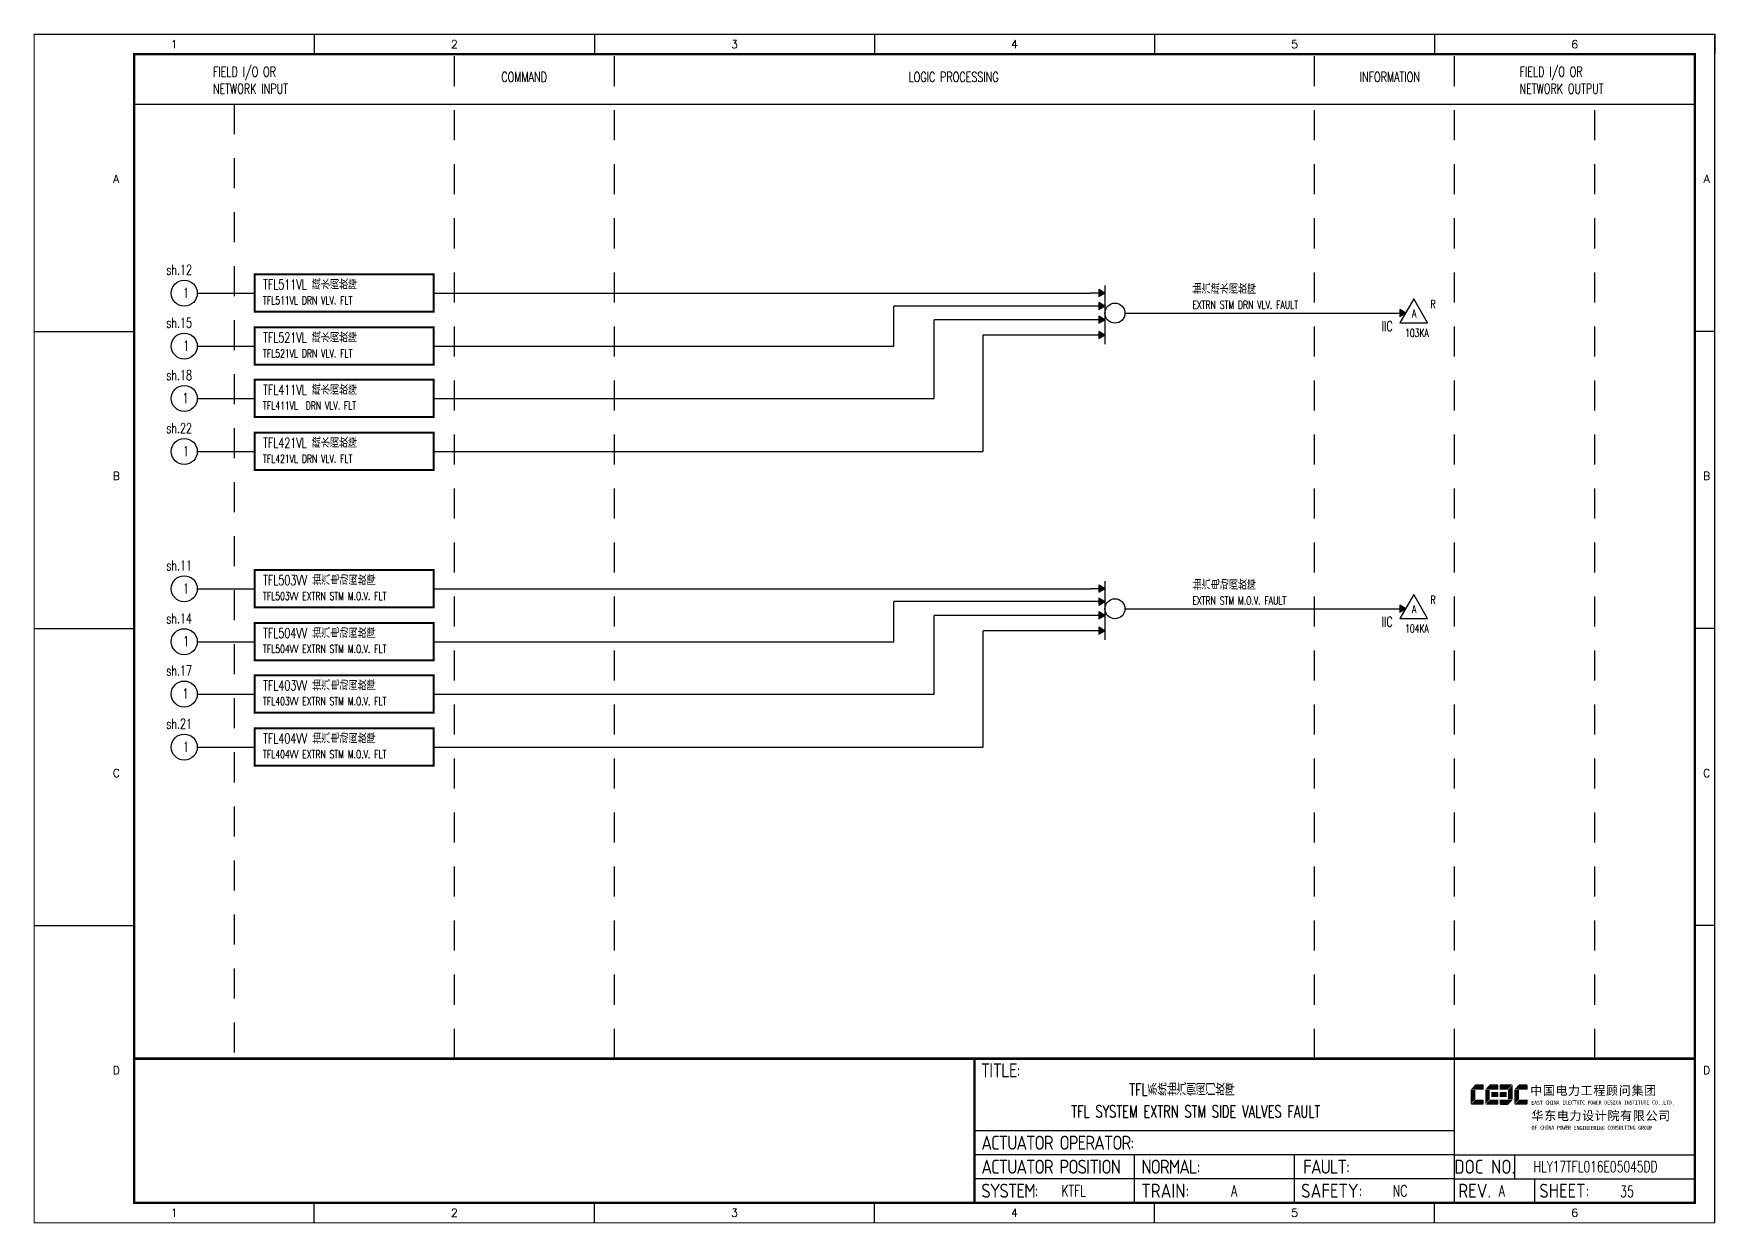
# Model space of a CAD drawing. Header units: millimetres. Extents: x 6586 to 9951, y 1074 to 5865.
# Drawn here: x 7286.9 to 7707.2, y 3187.9 to 3485.2 of the extents above; entities that cross this region are included whole.
import ezdxf
from ezdxf.enums import TextEntityAlignment as Align

# ---------------------------------------------------------------- set-up
doc = ezdxf.new("R2010")
doc.units = ezdxf.units.MM
doc.linetypes.add('JIS_02_0.7', pattern=[1.35, 0.75, -0.6])
for name, color, linetype in [('BORDER', 1, 'Continuous'), ('MLINE', 6, 'Continuous'), ('TITLE', 1, 'Continuous'), ('TK', 7, 'Continuous'), ('图框_外框线', 7, 'Continuous'), ('图框_标题栏文字', 6, 'Continuous')]:
    doc.layers.add(name, color=color, linetype=linetype)
doc.styles.add('ecepdi', font='simhei.ttf', dxfattribs={"width": 0.9})
doc.styles.get("Standard").update_dxf_attribs({"font": 'romans.shx', "width": 0.7, "bigfont": '@0hztxta.shx'})
doc.styles.add('工程字', font='gbenor.shx', dxfattribs={"bigfont": 'gbcbig.shx'})

# ---------------------------------------------------------------- blocks, each defined once
blk = doc.blocks.new('A$C1E0003F3')
h = blk.add_hatch(color=152)
edge = h.paths.add_edge_path()
edge.add_ellipse((5.15, 4.41), major_axis=(0, 0.211), ratio=0.769231, start_angle=-90, end_angle=0)
edge.add_line((5.15, 4.62), (3.22, 4.62))
edge.add_line((3.22, 4.62), (2.09, 3.35))
edge.add_line((2.09, 3.35), (5.32, 3.35))
edge.add_line((5.32, 3.35), (5.32, 4.41))
h.paths.add_polyline_path([(3.22, 3.23), (2.09, 3.23), (2.09, -0.36), (3.22, 0.91)])
edge = h.paths.add_edge_path()
edge.add_line((5.32, 0.81), (3.27, 0.81))
edge.add_line((3.27, 0.81), (2.13, -0.46))
edge.add_line((2.13, -0.46), (5.15, -0.46))
edge.add_ellipse((5.15, -0.25), major_axis=(0, 0.211), ratio=0.769231, start_angle=180, end_angle=270)
edge.add_line((5.32, -0.25), (5.32, 0.81))
h = blk.add_hatch(color=152)
edge = h.paths.add_edge_path()
edge.add_ellipse((8.78, 4.41), major_axis=(0, 0.211), ratio=0.769231, start_angle=-90, end_angle=0)
edge.add_line((8.78, 4.62), (6.84, 4.62))
edge.add_line((6.84, 4.62), (5.71, 3.35))
edge.add_line((5.71, 3.35), (8.94, 3.35))
edge.add_line((8.94, 3.35), (8.94, 4.41))
h.paths.add_polyline_path([(6.84, 3.23), (5.71, 3.23), (5.71, -0.36), (6.84, 0.91)])
edge = h.paths.add_edge_path()
edge.add_ellipse((8.78, 2.49), major_axis=(0, 0.211), ratio=0.769231, start_angle=-90, end_angle=0)
edge.add_line((8.78, 2.7), (7.22, 2.7))
edge.add_line((7.22, 2.7), (7.22, 1.44))
edge.add_line((7.22, 1.44), (8.78, 1.44))
edge.add_ellipse((8.78, 1.65), major_axis=(0, 0.211), ratio=0.769231, start_angle=180, end_angle=270)
edge.add_line((8.94, 1.65), (8.94, 2.49))
edge = h.paths.add_edge_path()
edge.add_line((8.94, 0.81), (6.89, 0.81))
edge.add_line((6.89, 0.81), (5.75, -0.46))
edge.add_line((5.75, -0.46), (8.78, -0.46))
edge.add_ellipse((8.78, -0.25), major_axis=(0, 0.211), ratio=0.769231, start_angle=180, end_angle=270)
edge.add_line((8.94, -0.25), (8.94, 0.81))
h = blk.add_hatch(color=1)
edge = h.paths.add_edge_path()
edge.add_line((12.48, 4.62), (9.46, 4.62))
edge.add_ellipse((9.46, 4.41), major_axis=(0, 0.211), ratio=0.769231, start_angle=0, end_angle=90)
edge.add_line((9.3, 4.41), (9.3, 3.35))
edge.add_line((9.3, 3.35), (11.35, 3.35))
edge.add_line((11.35, 3.35), (12.48, 4.62))
h.paths.add_polyline_path([(12.57, 4.56), (11.38, 3.23), (11.38, 0.93), (12.57, 0.93)])
edge = h.paths.add_edge_path()
edge.add_line((11.03, 2.7), (9.46, 2.7))
edge.add_ellipse((9.46, 2.49), major_axis=(0, 0.211), ratio=0.769231, start_angle=0, end_angle=90)
edge.add_line((9.3, 2.49), (9.3, 1.65))
edge.add_ellipse((9.46, 1.65), major_axis=(0, 0.211), ratio=0.769231, start_angle=90, end_angle=180)
edge.add_line((9.46, 1.44), (11.03, 1.44))
edge.add_line((11.03, 1.44), (11.03, 2.7))
h = blk.add_hatch(color=152)
edge = h.paths.add_edge_path()
edge.add_ellipse((16.11, 4.41), major_axis=(0, 0.211), ratio=0.769231, start_angle=-90, end_angle=0)
edge.add_line((16.11, 4.62), (14.14, 4.62))
edge.add_line((14.14, 4.62), (13, 3.35))
edge.add_line((13, 3.35), (16.27, 3.35))
edge.add_line((16.27, 3.35), (16.27, 4.41))
h.paths.add_polyline_path([(14.14, 3.23), (13, 3.23), (13, -0.36), (14.14, 0.91)])
edge = h.paths.add_edge_path()
edge.add_line((16.27, 0.81), (14.18, 0.81))
edge.add_line((14.18, 0.81), (13.04, -0.46))
edge.add_line((13.04, -0.46), (16.03, -0.46))
edge.add_ellipse((16.03, -0.15), major_axis=(0, 0.316), ratio=0.769231, start_angle=180, end_angle=270)
edge.add_line((16.27, -0.15), (16.27, 0.81))
h = blk.add_hatch(color=1)
edge = h.paths.add_edge_path()
edge.add_line((12.58, 0.79), (9.3, 0.79))
edge.add_line((9.3, 0.79), (9.3, -0.27))
edge.add_ellipse((9.46, -0.27), major_axis=(0, 0.211), ratio=0.769231, start_angle=90, end_angle=180)
edge.add_line((9.46, -0.48), (11.43, -0.48))
edge.add_line((11.43, -0.48), (12.58, 0.79))
at = {"layer": 'TITLE', "color": 7, "style": 'ecepdi'}
for s, p in [('中', (16.92, 1.94)), ('国', (20.09, 2)), ('电', (23.25, 1.99)), ('力', (26.39, 1.96)), ('程', (32.71, 1.98)), ('顾', (35.9, 1.98)), ('问', (39.09, 1.94)), ('集', (42.26, 1.98)), ('团', (45.42, 2.01)), ('工', (29.53, 1.95)), ('华', (17.24, -4.31)), ('东', (20.45, -4.29)), ('电', (23.62, -4.35)), ('力', (26.75, -4.32)), ('设', (29.92, -4.3)), ('计', (33.05, -4.31)), ('院', (36.26, -4.29)), ('有', (39.41, -4.29)), ('限', (42.57, -4.32)), ('公', (45.78, -4.38)), ('司', (48.91, -4.35))]:
    blk.add_text(s, height=2.2, dxfattribs=at).set_placement(p)
at = {"layer": 'TITLE', "color": 7, "style": 'ecepdi', "width": 0.975}
for s, p in [('E', (17.58, 0.02)), ('A', (18.29, 0.03)), ('S', (19, 0.03)), ('T', (19.7, 0.03)), ('C', (21.1, 0.09)), ('H', (21.77, 0.09)), ('I', (22.46, 0.09)), ('N', (23.17, 0.1)), ('A', (23.86, 0.1)), ('E', (25.35, 0.09)), ('L', (26.05, 0.11)), ('E', (26.76, 0.1)), ('C', (27.46, 0.12)), ('T', (28.18, 0.11)), ('R', (28.87, 0.1)), ('I', (29.57, 0.11)), ('C', (30.28, 0.1)), ('P', (31.64, 0.09)), ('O', (32.32, 0.08)), ('W', (33.03, 0.08)), ('E', (33.72, 0.08)), ('R', (34.42, 0.09)), ('D', (35.81, 0.1)), ('E', (36.52, 0.1)), ('S', (37.2, 0.1)), ('I', (37.91, 0.09)), ('G', (38.68, 0.11)), ('N', (39.38, 0.09)), ('I', (40.72, 0.07)), ('N', (41.43, 0.08)), ('S', (42.14, 0.08)), ('T', (42.83, 0.08)), ('I', (43.52, 0.09)), ('T', (44.22, 0.07)), ('U', (44.93, 0.07)), ('T', (45.63, 0.08)), ('E', (46.34, 0.09)), ('C', (47.76, 0.11)), ('O', (48.48, 0.1)), ('L', (50.56, 0.1)), ('T', (51.27, 0.1)), ('D', (51.96, 0.1)), ('.', (49.23, 0.1)), (',', (49.87, 0.1)), ('.', (52.72, 0.11)), ('O', (17.67, -6.18)), ('OF', (18.01, -6.2)), ('F', (18.37, -6.2)), ('C', (19.8, -6.19)), ('H', (20.47, -6.19)), ('I', (21.15, -6.19)), ('N', (21.87, -6.18)), ('A', (22.56, -6.18)), ('P', (23.98, -6.2)), ('O', (24.66, -6.21)), ('W', (25.36, -6.21)), ('E', (26.06, -6.21)), ('R', (26.75, -6.2)), ('E', (28.19, -6.24)), ('N', (28.91, -6.27)), ('G', (29.62, -6.26)), ('I', (30.32, -6.27)), ('N', (31.02, -6.27)), ('E', (31.7, -6.28)), ('E', (32.41, -6.27)), ('R', (33.1, -6.24)), ('I', (33.81, -6.24)), ('N', (34.51, -6.26)), ('G', (35.2, -6.24)), ('C', (36.61, -6.19)), ('O', (37.3, -6.21)), ('N', (38, -6.2)), ('S', (38.71, -6.21)), ('U', (39.41, -6.18)), ('L', (40.11, -6.18)), ('T', (40.81, -6.19)), ('I', (41.51, -6.21)), ('N', (42.2, -6.21)), ('G', (42.91, -6.17)), ('G', (44.29, -6.2)), ('R', (45, -6.21)), ('O', (45.69, -6.22)), ('U', (46.39, -6.2)), ('P', (47.1, -6.23))]:
    blk.add_text(s, height=1, dxfattribs=at).set_placement(p, align=Align.MIDDLE_CENTER)
blk = doc.blocks.new('A$C57484896')
for p, q in [((70, 297), (70, 292)), ((140, 297), (140, 292)), ((210, 297), (210, 292)), ((280, 297), (280, 292)), ((350, 297), (350, 292)), ((420, 297), (420, 292)), ((0, 222.75), (25, 222.75)), ((420, 222.75), (415, 222.75)), ((0, 148.5), (25, 148.5)), ((420, 148.5), (415, 148.5)), ((0, 74.25), (25, 74.25)), ((420, 74.25), (415, 74.25)), ((70, 0), (70, 5)), ((140, 0), (140, 5)), ((210, 0), (210, 5)), ((280, 0), (280, 5)), ((350, 0), (350, 5))]:
    blk.add_line(p, q)
at = {"layer": 'MLINE', "linetype": 'JIS_02_0.7', "ltscale": 10}
for p, q in [((105, 41), (105, 292)), ((145, 41), (145, 292)), ((320, 41), (320, 292)), ((355, 41), (355, 292)), ((50, 279.56), (50, 41)), ((390, 41), (390, 279.56))]:
    blk.add_line(p, q, dxfattribs=at)
at = {"layer": 'MLINE'}
blk.add_line((25, 279.56), (415, 279.56), dxfattribs=at)
at = {"layer": '图框_外框线'}
for p, q in [((355, 5), (355, 41)), ((355, 23), (235, 23)), ((355, 17), (235, 17)), ((275, 11), (275, 17)), ((315, 11), (315, 17)), ((355, 17), (415, 17)), ((370, 11), (370, 17)), ((355, 11), (235, 11)), ((355, 11), (235, 11)), ((275, 5), (275, 11)), ((315, 5), (315, 11)), ((355, 11), (415, 11)), ((375, 5), (375, 11))]:
    blk.add_line(p, q, dxfattribs=at)
for points, const_width in [([(0, 0), (420, 0), (420, 297), (0, 297)], 0.3), ([(25, 5), (415, 5), (415, 292), (25, 292)], 0.6)]:
    blk.add_lwpolyline(points, close=True, dxfattribs=dict(at, const_width=const_width))
at = {"layer": '图框_外框线', "const_width": 0.6}
blk.add_lwpolyline([(235, 41), (25, 41)], dxfattribs=at)
at = {"layer": '图框_外框线'}
blk.add_lwpolyline([(415, 41, 0.6, 0.6, 0), (235, 41, 0.6, 0.6, 0), (235, 5, 0, 0, 0)], format="xyseb", dxfattribs=at)
blk.add_blockref('A$C1E0003F3', (356.94, 29.95))
at = {"layer": 'MLINE', "char_height": 2.5, "width": 31.8959, "attachment_point": 1}
for s, insert in [('FIELD I/O OR', (44.67, 288.89)), ('COMMAND', (116.74, 287.58)), ('LOGIC PROCESSING', (218.52, 287.58)), ('INFORMATION', (331.25, 287.58)), ('FIELD I/O OR', (371.22, 288.89)), ('NETWORK INPUT', (44.67, 284.64)), ('NETWORK OUTPUT', (371.22, 284.64))]:
    blk.add_mtext(s, dxfattribs=dict(at, insert=insert))
at = {"layer": 'TK', "color": 3}
for s, p in [('1', (35, 294.5)), ('2', (105, 294.5)), ('3', (175, 294.5)), ('4', (245, 294.5)), ('5', (315, 294.5)), ('6', (385, 294.5)), ('1', (35, 2.5)), ('2', (105, 2.5)), ('3', (175, 2.5)), ('4', (245, 2.5)), ('5', (315, 2.5)), ('6', (385, 2.5))]:
    blk.add_text(s, height=2, dxfattribs=at).set_placement(p, align=Align.MIDDLE)
for s, p in [('A', (20.5, 259.88)), ('A', (418, 259.88)), ('B', (20.5, 185.62)), ('B', (418, 185.62)), ('C', (20.5, 111.38)), ('C', (418, 111.38)), ('D', (20.5, 37.12)), ('D', (418, 37.12))]:
    blk.add_text(s, height=2, dxfattribs=at).set_placement(p, align=Align.CENTER)
at = {"layer": '图框_标题栏文字', "char_height": 3.5, "style": '工程字'}
for s, insert, width, attachment_point in [('{\\T0.9; TITLE:}', (234.86, 38.09), 14.2249, 4), ('{\\T0.9; ACTUATOR OPERATOR:}', (235, 20), 40, 4), ('{\\T0.9; ACTUATOR POSITION}', (235, 14), 45, 4), ('{\\T0.9; NORMAL:}', (275, 14), 18.2557, 4), ('{\\T0.9; FAULT:}', (315.44, 14), 15, 4), ('DOC NO.', (362.5, 14), 15, 5), ('{\\T0.9; SYSTEM:}', (235, 8), 17.9526, 4), ('{\\T0.9; }TRAIN: ', (275, 8), 17.6638, 4), ('SAFETY:', (324.3, 8), 22.3993, 5), ('REV.', (360, 8), 10, 5), ('SHEET:', (382.42, 8), 20, 5)]:
    blk.add_mtext(s, dxfattribs=dict(at, insert=insert, width=width, attachment_point=attachment_point))

msp = doc.modelspace()

# ---------------------------------------------------------------- hatches: boundary and pattern name
for points in [[(7629.8, 3415.35), (7628.3, 3416.22), (7628.3, 3414.48)], [(7629.8, 3341.48), (7628.3, 3342.34), (7628.3, 3340.61)]]:
    msp.add_hatch(color=256).paths.add_polyline_path(points)
at = {"layer": 'BORDER'}
for points in [[(7554.64, 3420.35), (7553.14, 3421.22), (7553.14, 3419.49)], [(7554.64, 3417.12), (7553.14, 3417.99), (7553.14, 3416.25)], [(7554.64, 3413.69), (7553.14, 3414.56), (7553.14, 3412.82)], [(7554.64, 3409.85), (7553.14, 3410.72), (7553.14, 3408.99)], [(7554.64, 3346.48), (7553.14, 3347.35), (7553.14, 3345.62)], [(7554.64, 3343.25), (7553.14, 3344.11), (7553.14, 3342.38)], [(7554.64, 3339.82), (7553.14, 3340.68), (7553.14, 3338.95)], [(7554.64, 3335.98), (7553.14, 3336.85), (7553.14, 3335.11)]]:
    msp.add_hatch(color=256, dxfattribs=at).paths.add_polyline_path(points)

# ---------------------------------------------------------------- linework, layer by layer
for p, q in [((7327.79, 3420.35), (7342.16, 3420.35)), ((7386.84, 3420.35), (7551.05, 3420.35)), ((7501.85, 3407.12), (7501.85, 3417.12)), ((7551.05, 3417.12), (7501.85, 3417.12)), ((7386.84, 3415.68), (7342.16, 3415.68)), ((7511.92, 3394.05), (7511.92, 3413.69)), ((7551.05, 3413.69), (7511.92, 3413.69)), ((7560.64, 3415.35), (7629.77, 3415.35)), ((7524.24, 3380.79), (7524.24, 3409.85)), ((7551.05, 3409.85), (7524.24, 3409.85)), ((7327.79, 3407.12), (7342.16, 3407.12)), ((7386.84, 3407.12), (7501.85, 3407.12)), ((7386.84, 3402.45), (7342.16, 3402.45)), ((7327.79, 3394.05), (7342.16, 3394.05)), ((7386.84, 3394.05), (7511.92, 3394.05)), ((7386.84, 3389.38), (7342.16, 3389.38)), ((7327.79, 3380.79), (7342.16, 3380.79)), ((7386.84, 3380.79), (7524.24, 3380.79)), ((7386.84, 3376.12), (7342.16, 3376.12)), ((7327.79, 3346.48), (7342.16, 3346.48)), ((7386.84, 3346.48), (7551.05, 3346.48)), ((7386.84, 3341.81), (7342.16, 3341.81)), ((7501.85, 3333.25), (7501.85, 3343.25)), ((7551.05, 3343.25), (7501.85, 3343.25)), ((7560.64, 3341.48), (7629.77, 3341.48)), ((7511.92, 3320.17), (7511.92, 3339.82)), ((7551.05, 3339.82), (7511.92, 3339.82)), ((7327.79, 3333.25), (7342.16, 3333.25)), ((7386.84, 3333.25), (7501.85, 3333.25)), ((7524.24, 3306.92), (7524.24, 3335.98)), ((7551.05, 3335.98), (7524.24, 3335.98)), ((7386.84, 3328.58), (7342.16, 3328.58)), ((7327.79, 3320.17), (7342.16, 3320.17)), ((7386.84, 3320.17), (7511.92, 3320.17)), ((7386.84, 3315.5), (7342.16, 3315.5)), ((7327.79, 3306.92), (7342.16, 3306.92)), ((7386.84, 3306.92), (7524.24, 3306.92)), ((7386.84, 3302.25), (7342.16, 3302.25))]:
    msp.add_line(p, q)
at = {"const_width": 0.5}
for points in [[(7342.16, 3425.03), (7386.84, 3425.03), (7386.84, 3415.68), (7342.16, 3415.68), (7342.16, 3425.03)], [(7342.16, 3411.79), (7386.84, 3411.79), (7386.84, 3402.45), (7342.16, 3402.45), (7342.16, 3411.79)], [(7342.16, 3398.72), (7386.84, 3398.72), (7386.84, 3389.38), (7342.16, 3389.38), (7342.16, 3398.72)], [(7342.16, 3385.46), (7386.84, 3385.46), (7386.84, 3376.12), (7342.16, 3376.12), (7342.16, 3385.46)], [(7342.16, 3351.15), (7386.84, 3351.15), (7386.84, 3341.81), (7342.16, 3341.81), (7342.16, 3351.15)], [(7342.16, 3337.92), (7386.84, 3337.92), (7386.84, 3328.58), (7342.16, 3328.58), (7342.16, 3337.92)], [(7342.16, 3324.84), (7386.84, 3324.84), (7386.84, 3315.5), (7342.16, 3315.5), (7342.16, 3324.84)], [(7342.16, 3311.59), (7386.84, 3311.59), (7386.84, 3302.25), (7342.16, 3302.25), (7342.16, 3311.59)]]:
    msp.add_lwpolyline(points, dxfattribs=at)
at = {"color": 1}
for points in [[(7635.28, 3412.9), (7631.82, 3418.9), (7628.35, 3412.9)], [(7635.28, 3339.03), (7631.82, 3345.03), (7628.35, 3339.03)]]:
    msp.add_lwpolyline(points, close=True, dxfattribs=at)
for points in [[(7629.8, 3415.35), (7628.3, 3416.22), (7628.3, 3414.48)], [(7629.8, 3341.48), (7628.3, 3342.34), (7628.3, 3340.61)]]:
    msp.add_lwpolyline(points, close=True)
for centre in [(7324.54, 3420.34), (7324.54, 3407.11), (7324.54, 3394.04), (7324.54, 3380.78), (7324.54, 3346.47), (7324.54, 3333.24), (7324.54, 3320.16), (7324.54, 3306.91)]:
    msp.add_circle(centre, 3.25, dxfattribs=at)
at = {"layer": 'BORDER'}
for p, q in [((7554.64, 3422.27), (7554.64, 3407.56)), ((7554.64, 3420.35), (7551.05, 3420.35)), ((7554.64, 3417.12), (7551.05, 3417.12)), ((7554.64, 3413.69), (7551.05, 3413.69)), ((7559.64, 3415.35), (7561.64, 3415.35)), ((7554.64, 3409.85), (7551.05, 3409.85)), ((7554.64, 3346.48), (7551.05, 3346.48)), ((7554.64, 3348.4), (7554.64, 3333.69)), ((7554.64, 3343.25), (7551.05, 3343.25)), ((7559.64, 3341.48), (7561.64, 3341.48)), ((7554.64, 3339.82), (7551.05, 3339.82)), ((7554.64, 3335.98), (7551.05, 3335.98))]:
    msp.add_line(p, q, dxfattribs=at)
for points in [[(7554.64, 3420.35), (7553.14, 3421.22), (7553.14, 3419.49)], [(7554.64, 3417.12), (7553.14, 3417.99), (7553.14, 3416.25)], [(7554.64, 3413.69), (7553.14, 3414.56), (7553.14, 3412.82)], [(7554.64, 3409.85), (7553.14, 3410.72), (7553.14, 3408.99)], [(7554.64, 3346.48), (7553.14, 3347.35), (7553.14, 3345.62)], [(7554.64, 3343.25), (7553.14, 3344.11), (7553.14, 3342.38)], [(7554.64, 3339.82), (7553.14, 3340.68), (7553.14, 3338.95)], [(7554.64, 3335.98), (7553.14, 3336.85), (7553.14, 3335.11)]]:
    msp.add_lwpolyline(points, close=True, dxfattribs=at)
for centre in [(7557.14, 3415.35), (7557.14, 3341.48)]:
    msp.add_circle(centre, 2.5, dxfattribs=at)

# ---------------------------------------------------------------- block references
msp.add_blockref('A$C57484896', (7287.04, 3188.04))

# ---------------------------------------------------------------- texts
at = {"color": 1, "width": 0.7}
for p in [(7631.91, 3414.27), (7631.91, 3340.4)]:
    msp.add_text('A', height=2, dxfattribs=at).set_placement(p, align=Align.CENTER)
at = {"width": 0.7}
for s, p in [('TFL系统抽汽侧阀门故障', (7560.72, 3219.81)), ('TFL SYSTEM EXTRN STM SIDE VALVES FAULT', (7546.23, 3214.37))]:
    msp.add_text(s, height=3, dxfattribs=at).set_placement(p)
at = {"attachment_point": 1}
for s, insert, char_height, width in [('sh.12', (7320.02, 3427.44), 2.5, 73.0067), ('1', (7324.21, 3421.69), 2.5, 73.0067), ('TFL511VL 疏水阀故障', (7344.23, 3423.75), 2.5, 73.0067), ('抽汽疏水阀故障', (7576.49, 3422.65), 2.5, 73.0067), ('TFL511VL {\\Fromans,hztxta|c134;DRN VLV. FLT}', (7344.23, 3419.54), 2, 73.0067), ('{\\Fromans,hztxta|c134;EXTRN STM DRN VLV. FAULT}', (7576.49, 3418.44), 2, 73.0067), ('R', (7636.03, 3418.59), 2, 73.0067), ('sh.15', (7320.02, 3414.21), 2.5, 73.0067), ('IIC', (7623.79, 3413.35), 2.5, 4.5039), ('TFL521VL 疏水阀故障', (7344.23, 3410.51), 2.5, 73.0067), ('103KA', (7629.64, 3411.39), 2, 73.0067), ('1', (7324.26, 3408.46), 2.5, 73.0067), ('TFL521VL {\\Fromans,hztxta|c134;DRN VLV. FLT}', (7344.23, 3406.3), 2, 73.0067), ('sh.18', (7320.02, 3401.13), 2.5, 73.0067), ('TFL411VL 疏水阀故障', (7344.23, 3397.44), 2.5, 73.0067), ('1', (7324.09, 3395.39), 2.5, 73.0067), ('TFL411VL  {\\Fromans,hztxta|c134;DRN VLV. FLT}', (7344.23, 3393.23), 2, 73.0067), ('sh.22', (7320.02, 3387.88), 2.5, 73.0067), ('TFL421VL 疏水阀故障', (7344.23, 3384.19), 2.5, 73.0067), ('1', (7324.21, 3382.13), 2.5, 73.0067), ('TFL421VL {\\Fromans,hztxta|c134;DRN VLV. FLT}', (7344.23, 3379.98), 2, 73.0067), ('sh.11', (7320.02, 3353.57), 2.5, 73.0067), ('TFL503VV 抽汽电动阀故障', (7344.23, 3349.87), 2.5, 73.0067), ('1', (7324.21, 3347.82), 2.5, 73.0067), ('TFL503VV{\\Fromans,hztxta|c134; EXTRN STM M.O.V. FLT}', (7344.23, 3345.66), 2, 73.0067), ('抽汽电动阀故障', (7576.49, 3348.71), 2.5, 73.0067), ('{\\Fromans,hztxta|c134;EXTRN STM M.O.V. FAULT}', (7576.49, 3344.5), 2, 73.0067), ('R', (7636.03, 3344.72), 2, 73.0067), ('sh.14', (7320.02, 3340.33), 2.5, 73.0067), ('IIC', (7623.79, 3339.48), 2.5, 4.5039), ('104KA', (7629.64, 3337.52), 2, 73.0067), ('1', (7324.26, 3334.59), 2.5, 73.0067), ('TFL504VV 抽汽电动阀故障', (7344.23, 3336.64), 2.5, 73.0067), ('TFL504VV{\\Fromans,hztxta|c134; EXTRN STM M.O.V. FLT}', (7344.23, 3332.43), 2, 73.0067), ('sh.17', (7320.02, 3327.26), 2.5, 73.0067), ('1', (7324.09, 3321.51), 2.5, 73.0067), ('TFL403VV 抽汽电动阀故障', (7344.23, 3323.57), 2.5, 73.0067), ('TFL403VV {\\Fromans,hztxta|c134;EXTRN STM M.O.V. FLT}', (7344.23, 3319.36), 2, 73.0067), ('sh.21', (7320.02, 3314.01), 2.5, 73.0067), ('1', (7324.21, 3308.26), 2.5, 73.0067), ('TFL404VV 抽汽电动阀故障', (7344.23, 3310.31), 2.5, 73.0067), ('TFL404VV{\\Fromans,hztxta|c134; EXTRN STM M.O.V. FLT}', (7344.23, 3306.1), 2, 73.0067), ('KTFL', (7543.8, 3197.44), 2.8, 8.5983), ('A', (7586.19, 3197.4), 2.8, 8.5983), ('NC', (7626.61, 3197.4), 2.8, 8.5983), ('A', (7653.06, 3197.4), 2.8, 8.5983)]:
    msp.add_mtext(s, dxfattribs=dict(at, insert=insert, char_height=char_height, width=width))
at = {"width": 0.7}
for tag, p, s in [('HLY17TFL016E05045DD', (7661.78, 3200.67), ''), ('35', (7683.43, 3194.44), '1')]:
    msp.add_attdef(tag, p, s, height=2.8, dxfattribs=at)

doc.saveas('drawing.dxf')
